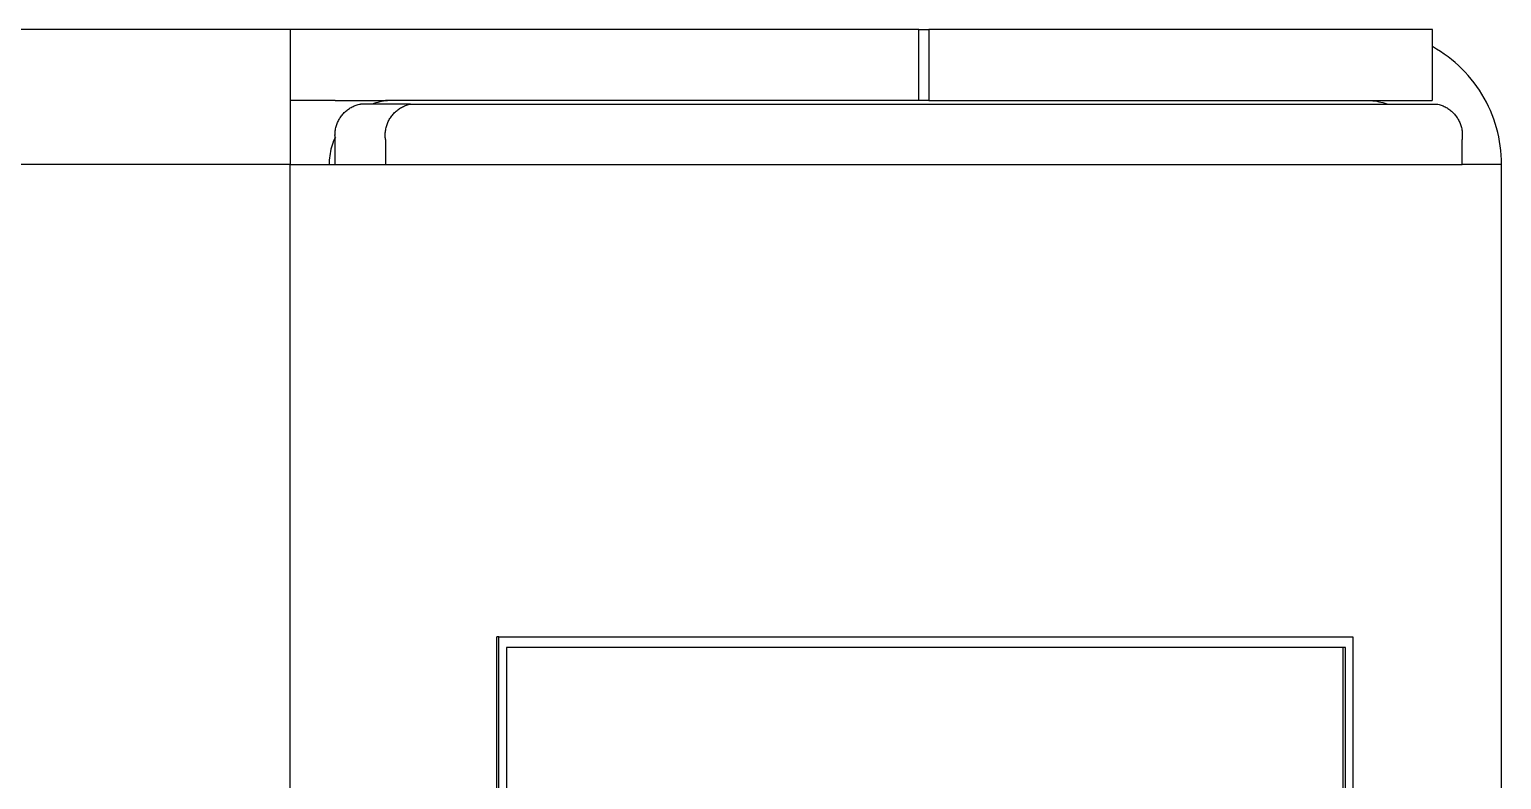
# Model space of a CAD drawing. Header units: millimetres. Extents: x -1480 to 5249, y -840 to 3860.
# Drawn here: x 2418.14 to 2459.57, y 3096.69 to 3117.81 of the extents above; entities that cross this region are included whole.
import ezdxf

# ---------------------------------------------------------------- set-up
doc = ezdxf.new("R2010")
doc.units = ezdxf.units.MM
doc.header["$MEASUREMENT"] = 0
doc.layers.add('Domyslna', color=7, linetype='Continuous', true_color=0x000000)
doc.layers.add('Utwórz2D linie widoczne', color=7, linetype='Continuous', true_color=0x000000)

msp = doc.modelspace()

# ---------------------------------------------------------------- linework, layer by layer
at = {"layer": 'Domyslna'}
for p, q in [((2425.473, 3114.012), (2233.377, 3114.012)), ((2425.473, 1852.612), (2425.473, 3114.012))]:
    msp.add_line(p, q, dxfattribs=at)
at = {"layer": 'Utwórz2D linie widoczne'}
for p, q in [((2425.473, 3117.812), (2229.577, 3117.812)), ((2425.473, 3117.812), (2425.473, 3114.012)), ((2426.746, 3117.812), (2425.473, 3117.812)), ((2428.16, 3117.812), (2426.746, 3117.812)), ((2429.574, 3117.812), (2428.16, 3117.812)), ((2443.169, 3117.812), (2429.574, 3117.812)), ((2443.169, 3115.812), (2443.169, 3117.812)), ((2443.169, 3117.812), (2443.452, 3117.812)), ((2457.047, 3117.812), (2443.452, 3117.812)), ((2443.452, 3117.812), (2443.452, 3115.812)), ((2457.633, 3117.812), (2457.047, 3117.812)), ((2457.633, 3115.812), (2457.633, 3117.812)), ((2457.745, 3117.261), (2457.633, 3117.327)), ((2457.855, 3117.192), (2457.745, 3117.261)), ((2457.962, 3117.119), (2457.855, 3117.192)), ((2458.067, 3117.042), (2457.962, 3117.119)), ((2458.169, 3116.962), (2458.067, 3117.042)), ((2458.269, 3116.879), (2458.169, 3116.962)), ((2458.365, 3116.792), (2458.269, 3116.879)), ((2458.459, 3116.701), (2458.365, 3116.792)), ((2458.549, 3116.608), (2458.459, 3116.701)), ((2458.636, 3116.512), (2458.549, 3116.608)), ((2458.72, 3116.412), (2458.636, 3116.512)), ((2458.8, 3116.31), (2458.72, 3116.412)), ((2458.877, 3116.206), (2458.8, 3116.31)), ((2458.95, 3116.098), (2458.877, 3116.206)), ((2426.746, 3115.812), (2425.473, 3115.812)), ((2426.746, 3115.812), (2428.16, 3115.812)), ((2427.335, 3115.68), (2427.364, 3115.689)), ((2427.364, 3115.689), (2427.393, 3115.698)), ((2427.393, 3115.698), (2427.423, 3115.706)), ((2427.423, 3115.706), (2427.453, 3115.712)), ((2428.867, 3115.712), (2427.453, 3115.712)), ((2427.835, 3115.729), (2427.783, 3115.712)), ((2427.888, 3115.745), (2427.835, 3115.729)), ((2427.941, 3115.759), (2427.888, 3115.745)), ((2427.995, 3115.772), (2427.941, 3115.759)), ((2428.049, 3115.782), (2427.995, 3115.772)), ((2428.103, 3115.792), (2428.049, 3115.782)), ((2428.158, 3115.799), (2428.103, 3115.792)), ((2428.212, 3115.805), (2428.158, 3115.799)), ((2429.574, 3115.812), (2428.16, 3115.812)), ((2428.749, 3115.68), (2428.778, 3115.689)), ((2428.778, 3115.689), (2428.808, 3115.698)), ((2428.808, 3115.698), (2428.837, 3115.706)), ((2428.837, 3115.706), (2428.867, 3115.712)), ((2428.867, 3115.712), (2457.754, 3115.712)), ((2443.169, 3115.812), (2429.574, 3115.812)), ((2443.452, 3115.812), (2443.169, 3115.812)), ((2443.452, 3115.812), (2457.047, 3115.812)), ((2455.951, 3115.803), (2456.008, 3115.797)), ((2456.008, 3115.797), (2456.064, 3115.789)), ((2456.064, 3115.789), (2456.121, 3115.778)), ((2456.121, 3115.778), (2456.177, 3115.766)), ((2456.177, 3115.766), (2456.233, 3115.753)), ((2456.233, 3115.753), (2456.288, 3115.737)), ((2456.288, 3115.737), (2456.343, 3115.72)), ((2457.047, 3115.812), (2457.623, 3115.812)), ((2457.754, 3115.712), (2457.784, 3115.706)), ((2457.784, 3115.706), (2457.814, 3115.698)), ((2457.814, 3115.698), (2457.843, 3115.689)), ((2457.843, 3115.689), (2457.872, 3115.68)), ((2459.02, 3115.988), (2458.95, 3116.098)), ((2459.085, 3115.876), (2459.02, 3115.988)), ((2459.147, 3115.762), (2459.085, 3115.876)), ((2459.205, 3115.646), (2459.147, 3115.762)), ((2426.837, 3115.248), (2426.852, 3115.275)), ((2426.852, 3115.275), (2426.867, 3115.301)), ((2426.867, 3115.301), (2426.884, 3115.327)), ((2426.884, 3115.327), (2426.901, 3115.352)), ((2426.901, 3115.352), (2426.919, 3115.377)), ((2426.919, 3115.377), (2426.938, 3115.401)), ((2426.938, 3115.401), (2426.958, 3115.425)), ((2426.958, 3115.425), (2426.979, 3115.447)), ((2426.979, 3115.447), (2427, 3115.47)), ((2427, 3115.47), (2427.022, 3115.491)), ((2427.022, 3115.491), (2427.045, 3115.511)), ((2427.045, 3115.511), (2427.068, 3115.531)), ((2427.068, 3115.531), (2427.093, 3115.55)), ((2427.093, 3115.55), (2427.117, 3115.568)), ((2427.117, 3115.568), (2427.143, 3115.585)), ((2427.143, 3115.585), (2427.169, 3115.601)), ((2427.169, 3115.601), (2427.195, 3115.617)), ((2427.195, 3115.617), (2427.222, 3115.631)), ((2427.222, 3115.631), (2427.25, 3115.645)), ((2427.25, 3115.645), (2427.278, 3115.657)), ((2427.278, 3115.657), (2427.306, 3115.669)), ((2427.306, 3115.669), (2427.335, 3115.68)), ((2428.252, 3115.248), (2428.266, 3115.275)), ((2428.266, 3115.275), (2428.282, 3115.301)), ((2428.282, 3115.301), (2428.298, 3115.327)), ((2428.298, 3115.327), (2428.315, 3115.352)), ((2428.315, 3115.352), (2428.333, 3115.377)), ((2428.333, 3115.377), (2428.352, 3115.401)), ((2428.352, 3115.401), (2428.372, 3115.425)), ((2428.372, 3115.425), (2428.393, 3115.447)), ((2428.393, 3115.447), (2428.414, 3115.47)), ((2428.414, 3115.47), (2428.436, 3115.491)), ((2428.436, 3115.491), (2428.459, 3115.511)), ((2428.459, 3115.511), (2428.483, 3115.531)), ((2428.483, 3115.531), (2428.507, 3115.55)), ((2428.507, 3115.55), (2428.532, 3115.568)), ((2428.532, 3115.568), (2428.557, 3115.585)), ((2428.557, 3115.585), (2428.583, 3115.601)), ((2428.583, 3115.601), (2428.609, 3115.617)), ((2428.609, 3115.617), (2428.636, 3115.631)), ((2428.636, 3115.631), (2428.664, 3115.645)), ((2428.664, 3115.645), (2428.692, 3115.657)), ((2428.692, 3115.657), (2428.72, 3115.669)), ((2428.72, 3115.669), (2428.749, 3115.68)), ((2457.872, 3115.68), (2457.901, 3115.669)), ((2457.901, 3115.669), (2457.929, 3115.657)), ((2457.929, 3115.657), (2457.957, 3115.645)), ((2457.957, 3115.645), (2457.985, 3115.631)), ((2457.985, 3115.631), (2458.012, 3115.617)), ((2458.012, 3115.617), (2458.039, 3115.601)), ((2458.039, 3115.601), (2458.065, 3115.585)), ((2458.065, 3115.585), (2458.09, 3115.568)), ((2458.09, 3115.568), (2458.115, 3115.55)), ((2458.115, 3115.55), (2458.139, 3115.531)), ((2458.139, 3115.531), (2458.162, 3115.511)), ((2458.162, 3115.511), (2458.185, 3115.491)), ((2458.185, 3115.491), (2458.207, 3115.47)), ((2458.207, 3115.47), (2458.229, 3115.447)), ((2458.229, 3115.447), (2458.249, 3115.425)), ((2458.249, 3115.425), (2458.269, 3115.401)), ((2458.269, 3115.401), (2458.288, 3115.377)), ((2458.288, 3115.377), (2458.306, 3115.352)), ((2458.306, 3115.352), (2458.323, 3115.327)), ((2458.323, 3115.327), (2458.34, 3115.301)), ((2458.34, 3115.301), (2458.355, 3115.275)), ((2458.355, 3115.275), (2458.37, 3115.248)), ((2459.259, 3115.528), (2459.205, 3115.646)), ((2459.309, 3115.408), (2459.259, 3115.528)), ((2459.354, 3115.286), (2459.309, 3115.408)), ((2459.396, 3115.163), (2459.354, 3115.286)), ((2426.737, 3114.834), (2426.738, 3114.865)), ((2426.738, 3114.865), (2426.739, 3114.896)), ((2426.739, 3114.896), (2426.742, 3114.926)), ((2426.742, 3114.926), (2426.745, 3114.957)), ((2426.745, 3114.957), (2426.75, 3114.987)), ((2426.75, 3114.987), (2426.756, 3115.017)), ((2426.756, 3115.017), (2426.762, 3115.047)), ((2426.762, 3115.047), (2426.77, 3115.077)), ((2426.77, 3115.077), (2426.779, 3115.106)), ((2426.779, 3115.106), (2426.789, 3115.135)), ((2426.789, 3115.135), (2426.799, 3115.164)), ((2426.799, 3115.164), (2426.811, 3115.192)), ((2426.811, 3115.192), (2426.824, 3115.22)), ((2426.824, 3115.22), (2426.837, 3115.248)), ((2428.151, 3114.834), (2428.152, 3114.865)), ((2428.152, 3114.865), (2428.153, 3114.896)), ((2428.153, 3114.896), (2428.156, 3114.926)), ((2428.156, 3114.926), (2428.16, 3114.957)), ((2428.16, 3114.957), (2428.164, 3114.987)), ((2428.164, 3114.987), (2428.17, 3115.017)), ((2428.17, 3115.017), (2428.177, 3115.047)), ((2428.177, 3115.047), (2428.184, 3115.077)), ((2428.184, 3115.077), (2428.193, 3115.106)), ((2428.193, 3115.106), (2428.203, 3115.135)), ((2428.203, 3115.135), (2428.213, 3115.164)), ((2428.213, 3115.164), (2428.225, 3115.192)), ((2428.225, 3115.192), (2428.238, 3115.22)), ((2428.238, 3115.22), (2428.252, 3115.248)), ((2458.37, 3115.248), (2458.384, 3115.22)), ((2458.384, 3115.22), (2458.396, 3115.192)), ((2458.396, 3115.192), (2458.408, 3115.164)), ((2458.408, 3115.164), (2458.419, 3115.135)), ((2458.419, 3115.135), (2458.428, 3115.106)), ((2458.428, 3115.106), (2458.437, 3115.077)), ((2458.437, 3115.077), (2458.445, 3115.047)), ((2458.445, 3115.047), (2458.452, 3115.017)), ((2458.452, 3115.017), (2458.457, 3114.987)), ((2458.457, 3114.987), (2458.462, 3114.957)), ((2458.462, 3114.957), (2458.466, 3114.926)), ((2458.466, 3114.926), (2458.468, 3114.896)), ((2458.468, 3114.896), (2458.47, 3114.865)), ((2458.47, 3114.865), (2458.47, 3114.834)), ((2459.433, 3115.038), (2459.396, 3115.163)), ((2459.466, 3114.913), (2459.433, 3115.038)), ((2459.495, 3114.786), (2459.466, 3114.913)), ((2426.641, 3114.497), (2426.625, 3114.437)), ((2426.658, 3114.555), (2426.641, 3114.497)), ((2426.678, 3114.614), (2426.658, 3114.555)), ((2426.699, 3114.671), (2426.678, 3114.614)), ((2426.723, 3114.728), (2426.699, 3114.671)), ((2426.748, 3114.783), (2426.723, 3114.728)), ((2426.738, 3114.804), (2426.737, 3114.834)), ((2426.74, 3114.773), (2426.738, 3114.804)), ((2426.742, 3114.743), (2426.74, 3114.773)), ((2426.746, 3114.712), (2426.742, 3114.743)), ((2426.746, 3114.012), (2426.746, 3114.712)), ((2428.152, 3114.804), (2428.151, 3114.834)), ((2428.154, 3114.773), (2428.152, 3114.804)), ((2428.156, 3114.743), (2428.154, 3114.773)), ((2428.16, 3114.712), (2428.156, 3114.743)), ((2428.16, 3114.712), (2428.16, 3114.012)), ((2458.465, 3114.743), (2458.461, 3114.712)), ((2458.461, 3114.012), (2458.461, 3114.712)), ((2458.468, 3114.773), (2458.465, 3114.743)), ((2458.469, 3114.804), (2458.468, 3114.773)), ((2458.47, 3114.834), (2458.469, 3114.804)), ((2459.519, 3114.658), (2459.495, 3114.786)), ((2459.539, 3114.53), (2459.519, 3114.658)), ((2459.554, 3114.401), (2459.539, 3114.53)), ((2426.575, 3114.073), (2426.574, 3114.012)), ((2426.578, 3114.135), (2426.575, 3114.073)), ((2426.584, 3114.196), (2426.578, 3114.135)), ((2426.591, 3114.257), (2426.584, 3114.196)), ((2426.6, 3114.317), (2426.591, 3114.257)), ((2426.612, 3114.377), (2426.6, 3114.317)), ((2426.625, 3114.437), (2426.612, 3114.377)), ((2459.565, 3114.272), (2459.554, 3114.401)), ((2459.572, 3114.142), (2459.565, 3114.272)), ((2459.574, 3114.012), (2459.572, 3114.142)), ((2425.473, 3114.012), (2428.16, 3114.012)), ((2428.16, 3114.012), (2458.461, 3114.012)), ((2459.574, 3114.012), (2458.461, 3114.012)), ((2459.574, 3059.812), (2459.574, 3114.012)), ((2431.29, 3066.712), (2431.29, 3100.712)), ((2431.35, 3100.712), (2431.29, 3100.712)), ((2431.35, 3100.712), (2455.392, 3100.712)), ((2431.35, 3066.712), (2431.35, 3100.712)), ((2431.565, 3100.409), (2431.565, 3067.016)), ((2455.177, 3100.409), (2431.565, 3100.409)), ((2455.117, 3067.016), (2455.117, 3100.409)), ((2455.177, 3067.016), (2455.177, 3100.409)), ((2455.392, 3100.712), (2455.392, 3066.712))]:
    msp.add_line(p, q, dxfattribs=at)

doc.saveas('drawing.dxf')
